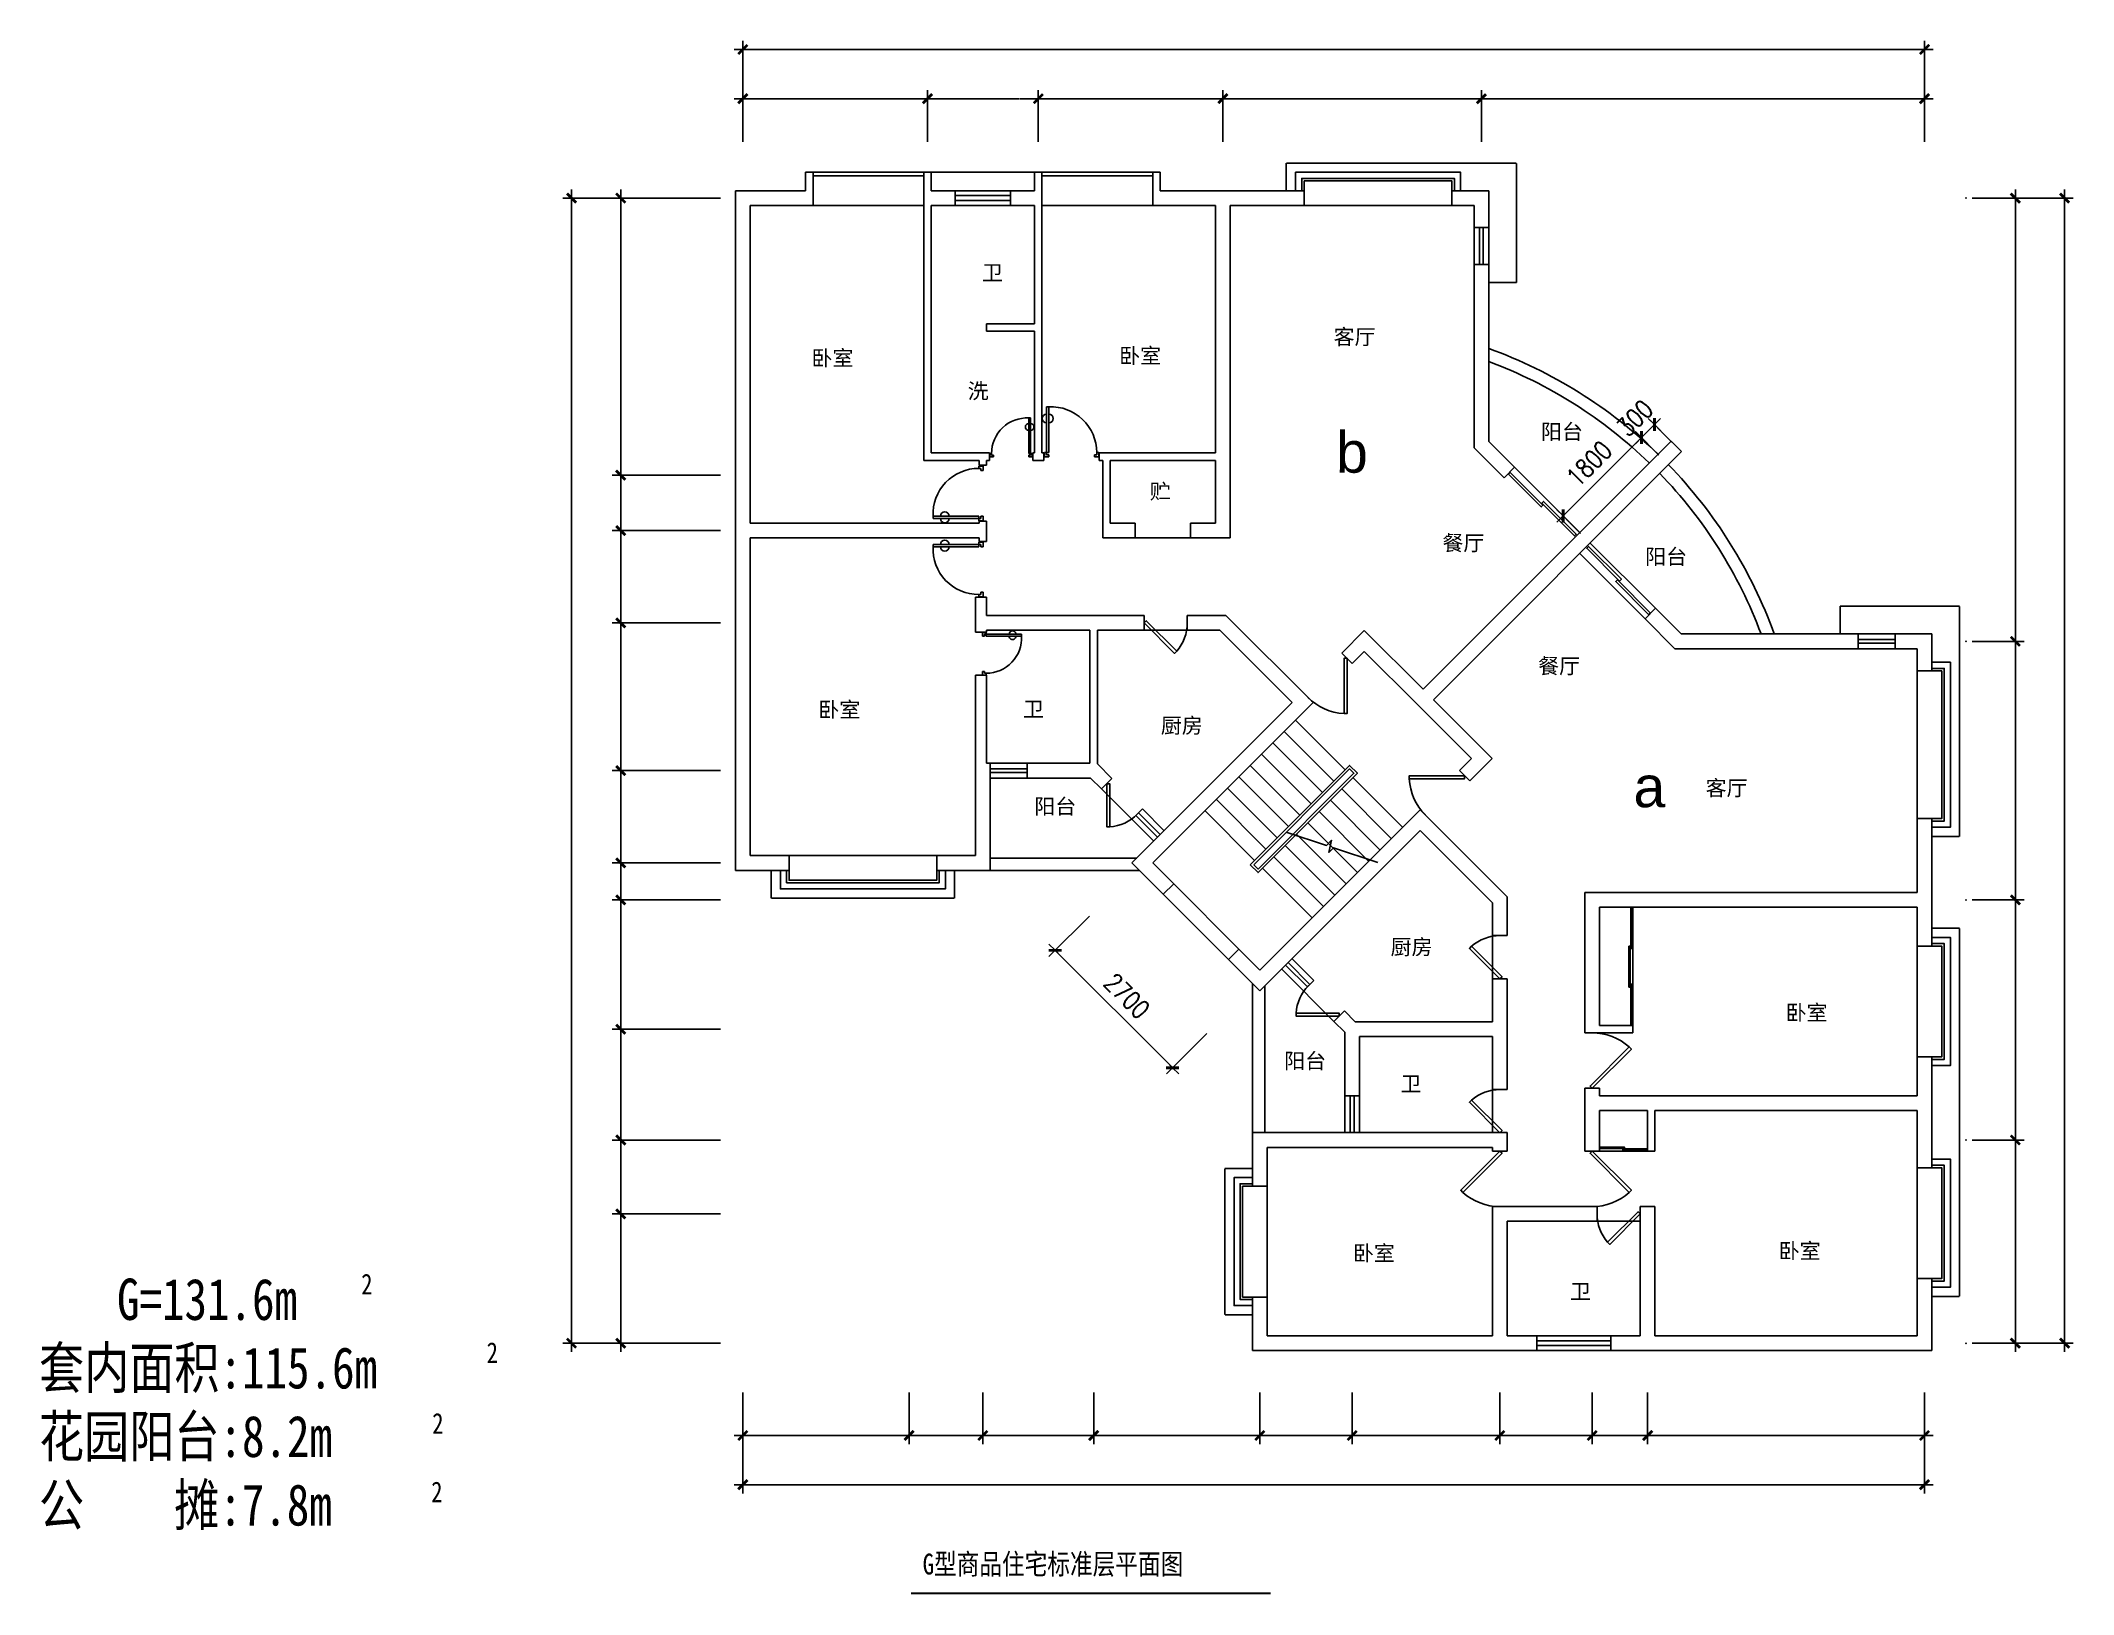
# Model space of a CAD drawing. Header units: millimetres. Extents: x 1034 to 34061, y 337 to 25574.
import ezdxf
from ezdxf.enums import TextEntityAlignment as Align

# ---------------------------------------------------------------- set-up
doc = ezdxf.new("R2010")
doc.units = ezdxf.units.MM
doc.linetypes.add('DASHED2', pattern=[0.375, 0.25, -0.125])
for name, color, linetype in [('PUB_TEXT', 7, 'Continuous'), ('R', 7, 'Continuous'), ('TITLE', 4, 'Continuous'), ('WALL', 255, 'Continuous'), ('WINDOW', 2, 'Continuous'), ('WINDOW_TEXT', 7, 'Continuous'), ('图框', 7, 'Continuous')]:
    doc.layers.add(name, color=color, linetype=linetype)
doc.styles.add('-宋体', font='SimSun.ttf', dxfattribs={"width": 0.8})
doc.styles.add('DIM_FONT', font='SIMPLEX.shx', dxfattribs={"width": 0.8})
doc.styles.add('SIMPLEX', font='SIMPLEX.SHX')
doc.styles.get("Standard").update_dxf_attribs({"font": 'arial.ttf'})
doc.styles.add('ZH', font='SimSun.ttf', dxfattribs={"width": 0.8})
doc.dimstyles.new('100', dxfattribs={"dimtxt": 300, "dimasz": 3, "dimexe": 100, "dimexo": 100, "dimgap": 150, "dimtad": 1, "dimdec": 0, "dimdsep": 46, "dimtxsty": 'DIM_FONT', "dimblk": '_DIMX', "dimblk1": 'DIMWZD', "dimblk2": 'DIMWZD', "dimsah": 1, "dimcen": 2.5, "dimse1": 1, "dimclrt": 7, "dimadec": 0, "dimazin": 0, "dimtfac": 1, "dimtdec": 0, "dimtix": 1, "dimtmove": 2, "dimatfit": 3, "dimldrblk": 'DIMWZD', "dimfxl": 1, "dimtolj": 1, "dimtzin": 0, "dimarcsym": 0})

# ---------------------------------------------------------------- blocks, each defined once
blk = doc.blocks.new('DIMWZD')
for q in [(-47, 0), (0, 47), (47, 0), (0, -47)]:
    blk.add_line((0, 0), q)
at = {"const_width": 15}
blk.add_lwpolyline([(-25, -25), (25, 25)], dxfattribs=at)
blk = doc.blocks.new('*D9')
at = {"layer": 'DEFPOINTS', "color": 0, "transparency": 16777216}
for p in [(27044, 19126), (27398, 18771), (26126, 17499)]:
    blk.add_point(p, dxfattribs=at)
at = {"layer": 'WINDOW', "color": 0, "lineweight": -2, "transparency": 16777216}
for p, q in [((27328, 18842), (26973, 19197)), ((25773, 17856), (27041, 19124)), ((26055, 17569), (25700, 17924))]:
    blk.add_line(p, q, dxfattribs=at)
at = {"layer": 'WINDOW', "color": 0, "lineweight": -2, "transparency": 16777216, "xscale": 3, "yscale": 3, "zscale": 3}
for p, rotation in [((27044, 19126), 44.99999999997903), ((25771, 17853), 224.999999999979)]:
    blk.add_blockref('DIMWZD', p, dxfattribs=dict(at, rotation=rotation))
at = {"layer": 'WINDOW', "transparency": 16777216, "insert": (26195, 18702), "char_height": 300, "attachment_point": 5, "rotation": 45, "style": 'DIM_FONT'}
blk.add_mtext('\\A1;1800', dxfattribs=at)
blk = doc.blocks.new('_DIMX')
blk.add_line((-150, 0), (150, 0))
at = {"const_width": 50}
blk.add_lwpolyline([(-70, -70), (70, 70)], dxfattribs=at)
blk = doc.blocks.new('*D10')
at = {"layer": 'DEFPOINTS', "color": 0, "transparency": 16777216}
for p in [(18143, 11426), (20053, 9516), (19426, 8890)]:
    blk.add_point(p, dxfattribs=at)
at = {"layer": 'WINDOW', "color": 0, "lineweight": -2, "transparency": 16777216}
for p, q in [((18073, 11355), (17447, 10729)), ((17519, 10797), (19424, 8892)), ((19982, 9446), (19356, 8820))]:
    blk.add_line(p, q, dxfattribs=at)
at = {"layer": 'WINDOW', "color": 0, "lineweight": -2, "transparency": 16777216, "xscale": 3, "yscale": 3, "zscale": 3}
for p, rotation in [((17517, 10799), 135), ((19426, 8890), 315)]:
    blk.add_blockref('DIMWZD', p, dxfattribs=dict(at, rotation=rotation))
at = {"layer": 'WINDOW', "transparency": 16777216, "insert": (18684, 10057), "char_height": 300, "attachment_point": 5, "rotation": 315, "style": 'DIM_FONT'}
blk.add_mtext('\\A1;2700', dxfattribs=at)
blk = doc.blocks.new('M_A22TIB')
for p, q in [((-0.449, 0.076), (-0.449, 0.898)), ((-0.449, 0.898), (-0.408, 0.898)), ((-0.408, 0.898), (-0.408, 0.076)), ((-0.49, 0.076), (-0.449, 0.076)), ((-0.49, -0.006), (-0.49, 0.076)), ((-0.449, 0.076), (-0.449, 0.035)), ((-0.408, 0.076), (-0.449, 0.076)), ((-0.449, 0.035), (-0.408, 0.035)), ((-0.408, 0.035), (-0.408, -0.006)), ((0.455, 0.035), (0.414, 0.035)), ((0.414, 0.035), (0.414, -0.006)), ((0.496, 0.076), (0.455, 0.076)), ((0.455, 0.076), (0.455, 0.035)), ((0.496, -0.006), (0.496, 0.076)), ((-0.408, -0.006), (-0.49, -0.006)), ((-0.49, -0.006), (-0.49, -0.006)), ((0.414, -0.006), (0.496, -0.006)), ((0.496, -0.006), (0.496, -0.006))]:
    blk.add_line(p, q)
for centre, radius, start, end in [((-0.449, 0.689), 0.0791, 90, 270), ((-0.367, 0.077), 0.822, 359.9283, 92.866), ((-0.408, 0.689), 0.0791, 270, 90)]:
    blk.add_arc(centre, radius, start, end)
blk = doc.blocks.new('_WBLK')
for p, q in [((-0.5, 0.5), (0.5, 0.5)), ((0.5, 0.167), (-0.5, 0.167)), ((0.5, -0.167), (-0.5, -0.167)), ((-0.5, -0.5), (0.5, -0.5))]:
    blk.add_line(p, q)
at = {"layer": 'WINDOW_TEXT', "style": 'SIMPLEX', "flags": 9}
blk.add_attdef('A', text='', height=1, dxfattribs=at).set_placement((0, 1.5), align=Align.MIDDLE)
blk = doc.blocks.new('*D11')
at = {"layer": 'DEFPOINTS', "color": 0, "transparency": 16777216}
for p in [(27255, 19338), (27610, 18983), (27398, 18771)]:
    blk.add_point(p, dxfattribs=at)
at = {"layer": 'WINDOW', "color": 0, "lineweight": -2, "transparency": 16777216}
for p, q in [((27327, 18841), (26972, 19196)), ((27043, 19126), (27255, 19338)), ((27539, 19054), (27184, 19408)), ((27257, 19340), (27259, 19342)), ((27041, 19123), (27039, 19121))]:
    blk.add_line(p, q, dxfattribs=at)
at = {"layer": 'WINDOW', "color": 0, "lineweight": -2, "transparency": 16777216, "xscale": 3, "yscale": 3, "zscale": 3}
for p, rotation in [((27255, 19338), 224.9999999999371), ((27043, 19126), 44.99999999993709)]:
    blk.add_blockref('DIMWZD', p, dxfattribs=dict(at, rotation=rotation))
at = {"layer": 'WINDOW', "transparency": 16777216, "insert": (26937, 19444), "char_height": 300, "attachment_point": 5, "rotation": 45, "style": 'DIM_FONT'}
blk.add_mtext('\\A1;300', dxfattribs=at)

msp = doc.modelspace()

# ---------------------------------------------------------------- linework, layer by layer
at = {"const_width": 30}
msp.add_lwpolyline([(15175.2, 352.1), (21019.4, 352.1)], dxfattribs=at)
at = {"layer": 'WALL'}
for p, q in [((12323.5, 12096.5), (12323.5, 23136.5)), ((12323.5, 23136.5), (13463.5, 23136.5)), ((13463.5, 23136.5), (13463.5, 23436.5)), ((13463.5, 23436.5), (13583.5, 23436.5)), ((13583.5, 22896.5), (13583.5, 23436.5)), ((15503.5, 23436.5), (15383.5, 23436.5)), ((15383.5, 18756.5), (15383.5, 23436.5)), ((15503.5, 23136.5), (15503.5, 23436.5)), ((15503.5, 23136.5), (15893.5, 23136.5)), ((15893.5, 22896.5), (15893.5, 23136.5)), ((16793.5, 23136.5), (17183.5, 23136.5)), ((16793.5, 22896.5), (16793.5, 23136.5)), ((17303.5, 23436.5), (17183.5, 23436.5)), ((17183.5, 23136.5), (17183.5, 23436.5)), ((17303.5, 18876.5), (17303.5, 23436.5)), ((19103.5, 22896.5), (19103.5, 23436.5)), ((19103.5, 23436.5), (19223.5, 23436.5)), ((19223.5, 23136.5), (19223.5, 23436.5)), ((19223.5, 23136.5), (21563.5, 23136.5)), ((21563.5, 23136.5), (21563.5, 22896.5)), ((23963.5, 23136.5), (24563.5, 23136.5)), ((23963.5, 23136.5), (23963.5, 22896.5)), ((24563.5, 23136.5), (24563.5, 22536.5)), ((12563.5, 22896.5), (13583.5, 22896.5)), ((12563.5, 17736.5), (12563.5, 22896.5)), ((15503.5, 22896.5), (15893.5, 22896.5)), ((15503.5, 18876.5), (15503.5, 22896.5)), ((16793.5, 22896.5), (17183.5, 22896.5)), ((17183.5, 20976.5), (17183.5, 22896.5)), ((19103.5, 22896.5), (20123.5, 22896.5)), ((20123.5, 22896.5), (20123.5, 18876.5)), ((20363.5, 22896.5), (20363.5, 17496.5)), ((20363.5, 22896.5), (21563.5, 22896.5)), ((23963.5, 22896.5), (24323.5, 22896.5)), ((24323.5, 22896.5), (24323.5, 22536.5)), ((24323.5, 22536.5), (24563.5, 22536.5)), ((24323.5, 21936.5), (24323.5, 18961.2)), ((24323.5, 21936.5), (24563.5, 21936.5)), ((24563.5, 21936.5), (24563.5, 19060.6)), ((16403.5, 20976.5), (17183.5, 20976.5)), ((16403.5, 20856.5), (16403.5, 20976.5)), ((16403.5, 20856.5), (17183.5, 20856.5)), ((17183.5, 18876.5), (17183.5, 20856.5)), ((15503.5, 18876.5), (16453.5, 18876.5)), ((16453.5, 18876.5), (16453.5, 18756.5)), ((17153.5, 18876.5), (17153.5, 18756.5)), ((17153.5, 18876.5), (17183.5, 18876.5)), ((17303.5, 18876.5), (17333.5, 18876.5)), ((17333.5, 18876.5), (17333.5, 18756.5)), ((18233.5, 18876.5), (20123.5, 18876.5)), ((18233.5, 18876.5), (18233.5, 18756.5)), ((23495.1, 15037.8), (27525, 19067.7)), ((23664.9, 14868.1), (27694.7, 18898)), ((24323.5, 18961.2), (24810.4, 18474.4)), ((24563.5, 19060.6), (24980.1, 18644.1)), ((27694.7, 18898), (27525, 19067.7)), ((15383.5, 18756.5), (16283.5, 18756.5)), ((16283.5, 18756.5), (16283.5, 18677)), ((16283.5, 18677), (16403.5, 18677)), ((16403.5, 18756.5), (16403.5, 18677)), ((16403.5, 18756.5), (16453.5, 18756.5)), ((17153.5, 18756.5), (17333.5, 18756.5)), ((18233.5, 18756.5), (18290.6, 18756.5)), ((18290.6, 18756.5), (18290.6, 17496.5)), ((18410.6, 18756.5), (18410.6, 17736.5)), ((18410.6, 18756.5), (20123.5, 18756.5)), ((20123.5, 18756.5), (20123.5, 17736.5)), ((24810.4, 18474.4), (24980.1, 18644.1)), ((12563.5, 17736.5), (16283.5, 17736.5)), ((16283.5, 17736.5), (16283.5, 17766.5)), ((16283.5, 17766.5), (16403.5, 17766.5)), ((16403.5, 17436.5), (16403.5, 17766.5)), ((18410.6, 17736.5), (18817, 17736.5)), ((18817, 17736.5), (18817, 17496.5)), ((19717, 17736.5), (19717, 17496.5)), ((19717, 17736.5), (20123.5, 17736.5)), ((12563.5, 17496.5), (12563.5, 12336.5)), ((12563.5, 17496.5), (16283.5, 17496.5)), ((16283.5, 17436.5), (16283.5, 17496.5)), ((16283.5, 17436.5), (16403.5, 17436.5)), ((18290.6, 17496.5), (18817, 17496.5)), ((19717, 17496.5), (20363.5, 17496.5)), ((16223.5, 16536.5), (16223.5, 15966.5)), ((16223.5, 16536.5), (16403.5, 16536.5)), ((16403.5, 16236.5), (16403.5, 16536.5)), ((16403.5, 16236.5), (18963.5, 16236.5)), ((18963.5, 16236.5), (18963.5, 15996.5)), ((19663.5, 16236.5), (19663.5, 15996.5)), ((19663.5, 16236.5), (20293.2, 16236.5)), ((20293.2, 16236.5), (21708.6, 14821.1)), ((27101.4, 16183.3), (27271.1, 16353)), ((27588.3, 15696.5), (27101.4, 16183.3)), ((27687.7, 15936.5), (27271.1, 16353)), ((16223.5, 15966.5), (16403.5, 15966.5)), ((16403.5, 15996.5), (18083.5, 15996.5)), ((16403.5, 15966.5), (16403.5, 15996.5)), ((16463.5, 15996.5), (16707.4, 15996.5)), ((18083.5, 15996.5), (18083.5, 13836.5)), ((18203.5, 15996.5), (18963.5, 15996.5)), ((18203.5, 15996.5), (18203.5, 13826.2)), ((19663.5, 15996.5), (20193.8, 15996.5)), ((20193.8, 15996.5), (21369.2, 14821.1)), ((22175.3, 15627.2), (22540.6, 15992.4)), ((22540.6, 15992.4), (23495.1, 15037.8)), ((30563.5, 15936.5), (27687.7, 15936.5)), ((30563.5, 15696.5), (30563.5, 15936.5)), ((31763.5, 15936.5), (31163.5, 15936.5)), ((31163.5, 15696.5), (31163.5, 15936.5)), ((31763.5, 15336.5), (31763.5, 15936.5)), ((22175.3, 15627.2), (22345, 15457.5)), ((22345, 15457.5), (22540.6, 15653)), ((22540.6, 15653), (23410.3, 14783.3)), ((30563.5, 15696.5), (27588.3, 15696.5)), ((31523.5, 15696.5), (31163.5, 15696.5)), ((31523.5, 15336.5), (31523.5, 15696.5)), ((16223.5, 15266.5), (16223.5, 12336.5)), ((16223.5, 15266.5), (16403.5, 15266.5)), ((16403.5, 15266.5), (16403.5, 13836.5)), ((31763.5, 15336.5), (31523.5, 15336.5)), ((24619.4, 13913.5), (23664.9, 14868.1)), ((18764.6, 12216.5), (21369.2, 14821.1)), ((19104, 12216.5), (21708.6, 14821.1)), ((24280, 13913.5), (23410.3, 14783.3)), ((24084.5, 13718), (24280, 13913.5)), ((24254.2, 13548.3), (24619.4, 13913.5)), ((16463.5, 13836.5), (16403.5, 13836.5)), ((16463.5, 13836.5), (16463.5, 12096.5)), ((17063.5, 13836.5), (17063.5, 13596.5)), ((17063.5, 13836.5), (18083.5, 13836.5)), ((17063.5, 13596.5), (18093.8, 13596.5)), ((18093.8, 13596.5), (18270.7, 13419.6)), ((18203.5, 13826.2), (18440.4, 13589.3)), ((18270.7, 13419.6), (18440.4, 13589.3)), ((24254.2, 13548.3), (24084.5, 13718)), ((18765.6, 12924.6), (18935.3, 13094.3)), ((20843.5, 10477), (23448.1, 13081.6)), ((24863.5, 11666.2), (23448.1, 13081.6)), ((31523.5, 11736.5), (31523.5, 12936.5)), ((31763.5, 12936.5), (31523.5, 12936.5)), ((31763.5, 10866.5), (31763.5, 12936.5)), ((20843.5, 10137.6), (23448.1, 12742.2)), ((24623.5, 11566.8), (23448.1, 12742.2)), ((12563.5, 12336.5), (13193.5, 12336.5)), ((13193.5, 12336.5), (13193.5, 12096.5)), ((15593.5, 12336.5), (15593.5, 12096.5)), ((15593.5, 12336.5), (16223.5, 12336.5)), ((12323.5, 12096.5), (13193.5, 12096.5)), ((15593.5, 12096.5), (16463.5, 12096.5)), ((18764.6, 12216.5), (19273.7, 11707.4)), ((19104, 12216.5), (19443.4, 11877.1)), ((19273.7, 11707.4), (19443.4, 11877.1)), ((24623.5, 11036.5), (24623.5, 11566.8)), ((24863.5, 11036.5), (24863.5, 11666.2)), ((31523.5, 11736.5), (26123.5, 11736.5)), ((26123.5, 9456.5), (26123.5, 11736.5)), ((31523.5, 11496.5), (26363.5, 11496.5)), ((26363.5, 9576.5), (26363.5, 11496.5)), ((31523.5, 10866.5), (31523.5, 11496.5)), ((24863.5, 11036.5), (24623.5, 11036.5)), ((20334.4, 10646.7), (20504.1, 10816.4)), ((20843.5, 10137.6), (20334.4, 10646.7)), ((20843.5, 10477), (20504.1, 10816.4)), ((31523.5, 10866.5), (31763.5, 10866.5)), ((21551.6, 10138.6), (21721.3, 10308.3)), ((24623.5, 9636.5), (24623.5, 10336.5)), ((24863.5, 10336.5), (24623.5, 10336.5)), ((24863.5, 8536.5), (24863.5, 10336.5)), ((22046.6, 9643.6), (22216.3, 9813.3)), ((22223.5, 9466.8), (22046.6, 9643.6)), ((22393.2, 9636.5), (22216.3, 9813.3)), ((24623.5, 9636.5), (22393.2, 9636.5)), ((22223.5, 8436.5), (22223.5, 9466.8)), ((22463.5, 8436.5), (22463.5, 9396.5)), ((24623.5, 9396.5), (22463.5, 9396.5)), ((24623.5, 8536.5), (24623.5, 9396.5)), ((26903.5, 9456.5), (26123.5, 9456.5)), ((26903.5, 9576.5), (26363.5, 9576.5)), ((26903.5, 9456.5), (26903.5, 9576.5)), ((31523.5, 8436.5), (31523.5, 9066.5)), ((31523.5, 9066.5), (31763.5, 9066.5)), ((31763.5, 7266.5), (31763.5, 9066.5)), ((22463.5, 8436.5), (22223.5, 8436.5)), ((24863.5, 8536.5), (24623.5, 8536.5)), ((26363.5, 8556.5), (26123.5, 8556.5)), ((26123.5, 8556.5), (26123.5, 7536.5)), ((26363.5, 8436.5), (26363.5, 8556.5)), ((26363.5, 8436.5), (31523.5, 8436.5)), ((26363.5, 8196.5), (27143.5, 8196.5)), ((26363.5, 7536.5), (26363.5, 8196.5)), ((27143.5, 7536.5), (27143.5, 8196.5)), ((27263.5, 8196.5), (31523.5, 8196.5)), ((27263.5, 7536.5), (27263.5, 8196.5)), ((31523.5, 7266.5), (31523.5, 8196.5)), ((24863.5, 7836.5), (20723.5, 7836.5)), ((20723.5, 6966.5), (20723.5, 7836.5)), ((24623.5, 7596.5), (20963.5, 7596.5)), ((20963.5, 6966.5), (20963.5, 7596.5)), ((24623.5, 7536.5), (24623.5, 7596.5)), ((24863.5, 7536.5), (24863.5, 7836.5)), ((24863.5, 7536.5), (24623.5, 7536.5)), ((26363.5, 7536.5), (26123.5, 7536.5)), ((27143.5, 7536.5), (27263.5, 7536.5)), ((31523.5, 7266.5), (31763.5, 7266.5)), ((20963.5, 6966.5), (20723.5, 6966.5)), ((24623.5, 4536.5), (24623.5, 6636.5)), ((26323.5, 6636.5), (24623.5, 6636.5)), ((26323.5, 6636.5), (26323.5, 6396.5)), ((27023.5, 4536.5), (27023.5, 6636.5)), ((27263.5, 6636.5), (27023.5, 6636.5)), ((27263.5, 4536.5), (27263.5, 6636.5)), ((24863.5, 4536.5), (24863.5, 6396.5)), ((26323.5, 6396.5), (24863.5, 6396.5)), ((31523.5, 4536.5), (31523.5, 5466.5)), ((31523.5, 5466.5), (31763.5, 5466.5)), ((31763.5, 4296.5), (31763.5, 5466.5)), ((20723.5, 4296.5), (20723.5, 5166.5)), ((20963.5, 5166.5), (20723.5, 5166.5)), ((20963.5, 4536.5), (20963.5, 5166.5)), ((25343.5, 4296.5), (20723.5, 4296.5)), ((24623.5, 4536.5), (20963.5, 4536.5)), ((25343.5, 4536.5), (24863.5, 4536.5)), ((25343.5, 4536.5), (25343.5, 4296.5)), ((27023.5, 4536.5), (26543.5, 4536.5)), ((26543.5, 4536.5), (26543.5, 4296.5)), ((31763.5, 4296.5), (26543.5, 4296.5)), ((31523.5, 4536.5), (27263.5, 4536.5))]:
    msp.add_line(p, q, dxfattribs=at)
at = {"layer": 'WINDOW'}
for p, q in [((13583.5, 23436.5), (15383.5, 23436.5)), ((13583.5, 23376.5), (15383.5, 23376.5)), ((15503.5, 23436.5), (17183.5, 23436.5)), ((19103.5, 23436.5), (17303.5, 23436.5)), ((19103.5, 23376.5), (17303.5, 23376.5)), ((13583.5, 22896.5), (15383.5, 22896.5)), ((19103.5, 22896.5), (17303.5, 22896.5)), ((21563.5, 22896.5), (23963.5, 22896.5)), ((24323.5, 22536.5), (24323.5, 21936.5)), ((24413.5, 22536.5), (24413.5, 21936.5)), ((24473.5, 21936.5), (24473.5, 22536.5)), ((24563.5, 21936.5), (24563.5, 22536.5)), ((24980.1, 18644.1), (26040.7, 17583.4)), ((18817, 17496.5), (19717, 17496.5)), ((27101.4, 16183.3), (26040.7, 17244)), ((27271.1, 16353), (26210.4, 17413.7)), ((18963.5, 15996.5), (19663.5, 15996.5)), ((30563.5, 15936.5), (31163.5, 15936.5)), ((30563.5, 15846.5), (31163.5, 15846.5)), ((31163.5, 15786.5), (30563.5, 15786.5)), ((31163.5, 15696.5), (30563.5, 15696.5)), ((31523.5, 12936.5), (31523.5, 15336.5)), ((22229.4, 13729.7), (21423.3, 14535.8)), ((22045.6, 13545.8), (21239.5, 14351.9)), ((21677.9, 13178.1), (20871.8, 13984.2)), ((21861.7, 13362), (21055.6, 14168.1)), ((17063.5, 13836.5), (16463.5, 13836.5)), ((17063.5, 13746.5), (16463.5, 13746.5)), ((17063.5, 13686.5), (16463.5, 13686.5)), ((17063.5, 13596.5), (16463.5, 13596.5)), ((21310.2, 12810.4), (20504.1, 13616.5)), ((21494, 12994.3), (20687.9, 13800.4)), ((23162.8, 12796.3), (22356.7, 13602.4)), ((18270.7, 13419.6), (19119.2, 12571.1)), ((20942.5, 12442.7), (20136.4, 13248.8)), ((21126.3, 12626.6), (20320.2, 13432.7)), ((22795.1, 12428.6), (21989, 13234.7)), ((22979, 12612.5), (22172.9, 13418.6)), ((18829.3, 12988.3), (19182.8, 12634.7)), ((18871.7, 13030.7), (19225.3, 12677.1)), ((18935.3, 13094.3), (19288.9, 12740.8)), ((20758.6, 12258.9), (19952.5, 13065)), ((22611.3, 12244.8), (21805.2, 13050.9)), ((22243.6, 11877.1), (21437.5, 12683.2)), ((22427.4, 12060.9), (21621.3, 12867)), ((13193.5, 12336.5), (15593.5, 12336.5)), ((16463.5, 12296.5), (18844.6, 12296.5)), ((21875.9, 11509.4), (21069.8, 12315.5)), ((22059.7, 11693.2), (21253.6, 12499.3)), ((16463.5, 12096.5), (18884.6, 12096.5)), ((21692, 11325.5), (20885.9, 12131.6)), ((20334.4, 10646.7), (19273.7, 11707.4)), ((19443.4, 11877.1), (20504.1, 10816.4)), ((26903.5, 9576.5), (26903.5, 11496.5)), ((24623.5, 11036.5), (24623.5, 10336.5)), ((21657.7, 10244.7), (21304.2, 10598.2)), ((21721.3, 10308.3), (21367.8, 10661.9)), ((31523.5, 9066.5), (31523.5, 10866.5)), ((20723.5, 7836.5), (20723.5, 10257.6)), ((22046.6, 9643.6), (21198.1, 10492.2)), ((21615.3, 10202.3), (21261.7, 10555.8)), ((20923.5, 7836.5), (20923.5, 10217.6)), ((22223.5, 8436.5), (22223.5, 7836.5)), ((22313.5, 8436.5), (22313.5, 7836.5)), ((22373.5, 8436.5), (22373.5, 7836.5)), ((22463.5, 8436.5), (22463.5, 7836.5)), ((24623.5, 8536.5), (24623.5, 7836.5)), ((26363.5, 7536.5), (27143.5, 7536.5)), ((31523.5, 5466.5), (31523.5, 7266.5)), ((20963.5, 5166.5), (20963.5, 6966.5)), ((26323.5, 6396.5), (27023.5, 6396.5))]:
    msp.add_line(p, q, dxfattribs=at)
at = {"layer": 'WINDOW', "linetype": 'DASHED2'}
for p, q in [((24563.5, 21646.5), (25013.5, 21646.5)), ((30273.5, 15936.5), (30273.5, 16386.5))]:
    msp.add_line(p, q, dxfattribs=at)
for points in [[(25013.5, 21646.5), (25013.5, 23586.5), (21273.5, 23586.5), (21273.5, 23136.5)], [(30273.5, 16386.5), (32213.5, 16386.5), (32213.5, 12646.5), (31763.5, 12646.5)], [(15883.5, 12096.5), (15883.5, 11646.5), (12903.5, 11646.5), (12903.5, 12096.5)], [(32213.5, 11156.5), (32213.5, 5176.5), (31763.5, 5176.5)], [(31763.5, 11156.5), (32213.5, 11156.5)], [(20723.5, 7256.5), (20273.5, 7256.5), (20273.5, 4876.5), (20723.5, 4876.5)]]:
    msp.add_lwpolyline(points, dxfattribs=at)
at = {"layer": 'WINDOW'}
for points in [[(24103.5, 23136.5), (24103.5, 23436.5), (21423.5, 23436.5), (21423.5, 23136.5)], [(24003.5, 23136.5), (24003.5, 23336.5), (21523.5, 23336.5), (21523.5, 23136.5)], [(23963.5, 23136.5), (23963.5, 23296.5), (21563.5, 23296.5), (21563.5, 23136.5)], [(31763.5, 15476.5), (32063.5, 15476.5), (32063.5, 12796.5), (31763.5, 12796.5)], [(31763.5, 15376.5), (31963.5, 15376.5), (31963.5, 12896.5), (31763.5, 12896.5)], [(31763.5, 15336.5), (31923.5, 15336.5), (31923.5, 12936.5), (31763.5, 12936.5)], [(21273.6, 12717.3), (21924.3, 12502.6), (22007, 12585.4), (21964.6, 12387.4), (22041.3, 12464.1), (22762.4, 12226.2)], [(15733.5, 12096.5), (15733.5, 11796.5), (13053.5, 11796.5), (13053.5, 12096.5)], [(15633.5, 12096.5), (15633.5, 11896.5), (13153.5, 11896.5), (13153.5, 12096.5)], [(15593.5, 12096.5), (15593.5, 11936.5), (13193.5, 11936.5), (13193.5, 12096.5)], [(31763.5, 11006.5), (32063.5, 11006.5), (32063.5, 8926.5), (31763.5, 8926.5)], [(31763.5, 10906.5), (31963.5, 10906.5), (31963.5, 9026.5), (31763.5, 9026.5)], [(31763.5, 10866.5), (31923.5, 10866.5), (31923.5, 9066.5), (31763.5, 9066.5)], [(31763.5, 7406.5), (32063.5, 7406.5), (32063.5, 5326.5), (31763.5, 5326.5)], [(31763.5, 7306.5), (31963.5, 7306.5), (31963.5, 5426.5), (31763.5, 5426.5)], [(31763.5, 7266.5), (31923.5, 7266.5), (31923.5, 5466.5), (31763.5, 5466.5)], [(20723.5, 7106.5), (20423.5, 7106.5), (20423.5, 5026.5), (20723.5, 5026.5)], [(20723.5, 7006.5), (20523.5, 7006.5), (20523.5, 5126.5), (20723.5, 5126.5)], [(20723.5, 6966.5), (20563.5, 6966.5), (20563.5, 5166.5), (20723.5, 5166.5)]]:
    msp.add_lwpolyline(points, dxfattribs=at)
for points in [[(24881, 18533), (24908.5, 18560.6), (25441.9, 18027.3), (25414.3, 17999.7)], [(25423.7, 18062.3), (25451.3, 18089.9), (25984.6, 17556.6), (25957, 17529)], [(26689.4, 16796.7), (26716.9, 16824.2), (26183.6, 17357.6), (26156, 17330)], [(27160, 16253.9), (27187.6, 16281.5), (26654.3, 16814.8), (26626.7, 16787.3)], [(19492, 15656.9), (19456.7, 15621.5), (18961.7, 16116.5), (18997.1, 16151.8)], [(22211.1, 14643.3), (22261.1, 14643.3), (22261.1, 15543.3), (22211.1, 15543.3)], [(20687.9, 12188.2), (22300.1, 13800.4), (22427.4, 13673.1), (20815.2, 12060.9)], [(20744.5, 12188.2), (22300.1, 13743.8), (22370.8, 13673.1), (20815.2, 12117.5)], [(23270.3, 13584.1), (23270.3, 13634.1), (24170.3, 13634.1), (24170.3, 13584.1)], [(18405.5, 12804.4), (18355.5, 12804.4), (18355.5, 13504.4), (18405.5, 13504.4)], [(26893.2, 11491.8), (26872.4, 11491.8), (26872.4, 10827.6), (26893.2, 10827.6)], [(24283.9, 10865), (24248.5, 10829.7), (24743.5, 10334.7), (24778.9, 10370)], [(26860.2, 10864.5), (26839.4, 10864.5), (26839.4, 10200.3), (26860.2, 10200.3)], [(26893.2, 10247.2), (26872.4, 10247.2), (26872.4, 9583), (26893.2, 9583)], [(21431.5, 9778.5), (21431.5, 9728.5), (22131.5, 9728.5), (22131.5, 9778.5)], [(26844.5, 9228.2), (26879.9, 9192.9), (26243.5, 8556.5), (26208.1, 8591.8)], [(24283.9, 8365), (24248.5, 8329.7), (24743.5, 7834.7), (24778.9, 7870)], [(26766.4, 7581), (26766.4, 7601.8), (26376.9, 7601.8), (26376.9, 7581)], [(24142.5, 6864.7), (24107.1, 6900.1), (24743.5, 7536.5), (24778.9, 7501.1)], [(26844.5, 6864.7), (26879.9, 6900.1), (26243.5, 7536.5), (26208.1, 7501.1)], [(27128.1, 7554.3), (27128.1, 7575.1), (26743, 7575.1), (26743, 7554.3)], [(26493.2, 6056.9), (26528.5, 6021.5), (27023.5, 6516.5), (26988.1, 6551.8)]]:
    msp.add_lwpolyline(points, close=True, dxfattribs=at)
for points in [[(22032.4, 14327.5, 0, 0, 0), (20017.7, 12286.2, 0, 0, 0), (20889, 11415.4, 0, 0, 0), (21655.3, 12182.2, 100, 0, 0), (21832.1, 12359, 0, 0, 0)], [(22916.8, 13443.2, 0, 0, 0), (22306.2, 12833, 100, 0, 0), (22129.3, 12656.3, 0, 0, 0)]]:
    msp.add_lwpolyline(points, format="xyseb", dxfattribs=at)
for centre, radius, start, end in [((21936.3, 13309.3), 7724.5, 45.89013, 70.11653), ((21936.3, 13309.3), 7524.5, 45.91379, 69.56477), ((21936.3, 13309.3), 7524.5, 20.43523, 44.08621), ((21936.3, 13309.3), 7724.5, 19.88347, 44.10987), ((18961.7, 16116.5), 701.8, 319.08562, 0), ((22261.1, 15543.3), 901.4, 225, 266.82017), ((24170.3, 13634.1), 901.4, 183.17983, 225), ((18355.5, 13504.4), 701.8, 274.08562, 315), ((24743.5, 10334.7), 701.8, 90, 130.91438), ((22131.5, 9728.5), 701.8, 135, 175.91438), ((26243.5, 8556.5), 901.4, 48.17983, 90), ((24743.5, 7834.7), 701.8, 90, 130.91438), ((24743.5, 7536.5), 901.4, 228.17983, 270), ((26243.5, 7536.5), 901.4, 270, 311.82017), ((27023.5, 6516.5), 701.8, 180, 220.91438)]:
    msp.add_arc(centre, radius, start, end, dxfattribs=at)
at = {"layer": 'WINDOW_TEXT'}
for p, q in [((12443.5, 23931.2), (12443.5, 25531.2)), ((12446.5, 25431.2), (31640.5, 25431.2)), ((31643.5, 23931.2), (31643.5, 25531.2)), ((12443.5, 23931.2), (12443.5, 24731.2)), ((12446.5, 24631.2), (15440.5, 24631.2)), ((15443.5, 23931.2), (15443.5, 24731.2)), ((15443.5, 23931.2), (15443.5, 24731.2)), ((15446.5, 24631.2), (16940.5, 24631.2)), ((16946.5, 24631.2), (20240.5, 24631.2)), ((17243.5, 23931.2), (17243.5, 24731.2)), ((17243.5, 23931.2), (17243.5, 24731.2)), ((20243.5, 23931.2), (20243.5, 24731.2)), ((20243.5, 23931.2), (20243.5, 24731.2)), ((20246.5, 24631.2), (24440.5, 24631.2)), ((24443.5, 23931.2), (24443.5, 24731.2)), ((24443.5, 23931.2), (24443.5, 24731.2)), ((24446.5, 24631.2), (31640.5, 24631.2)), ((31643.5, 23931.2), (31643.5, 24731.2)), ((12078.9, 23016.5), (9559.3, 23016.5)), ((9659.3, 4419.5), (9659.3, 23013.5)), ((12078.9, 23016.5), (10359.3, 23016.5)), ((10459.3, 18519.5), (10459.3, 23013.5)), ((32418.4, 23016.5), (34018.4, 23016.5)), ((32418.4, 23016.5), (33218.4, 23016.5)), ((33118.4, 16119.5), (33118.4, 23013.5)), ((33918.4, 4419.5), (33918.4, 23013.5)), ((12078.9, 18516.5), (10359.3, 18516.5)), ((12078.9, 18516.5), (10359.3, 18516.5)), ((10459.3, 17619.5), (10459.3, 18513.5)), ((12078.9, 17616.5), (10359.3, 17616.5)), ((12078.9, 17616.5), (10359.3, 17616.5)), ((10459.3, 16119.5), (10459.3, 17613.5)), ((12078.9, 16116.5), (10359.3, 16116.5)), ((12078.9, 16116.5), (10359.3, 16116.5)), ((10459.3, 13719.5), (10459.3, 16113.5)), ((33118.4, 11619.5), (33118.4, 16113.5)), ((32418.4, 15816.5), (33218.4, 15816.5)), ((32418.4, 15816.5), (33218.4, 15816.5)), ((12078.9, 13716.5), (10359.3, 13716.5)), ((12078.9, 13716.5), (10359.3, 13716.5)), ((10459.3, 12219.5), (10459.3, 13713.5)), ((10459.3, 12219.5), (10459.3, 12222.5)), ((12078.9, 12216.5), (10359.3, 12216.5)), ((12078.9, 12216.5), (10359.3, 12216.5)), ((10459.3, 11616.5), (10459.3, 12216.5)), ((12078.9, 11616.5), (10359.3, 11616.5)), ((12078.9, 11616.5), (10359.3, 11616.5)), ((10459.3, 9519.5), (10459.3, 11613.5)), ((10459.3, 11613.5), (10459.3, 11610.5)), ((32418.4, 11616.5), (33218.4, 11616.5)), ((32418.4, 11616.5), (33218.4, 11616.5)), ((33118.4, 7719.5), (33118.4, 11613.5)), ((12078.9, 9516.5), (10359.3, 9516.5)), ((12078.9, 9516.5), (10359.3, 9516.5)), ((10459.3, 7719.5), (10459.3, 9513.5)), ((12078.9, 7716.5), (10359.3, 7716.5)), ((12078.9, 7716.5), (10359.3, 7716.5)), ((10459.3, 6519.5), (10459.3, 7713.5)), ((32418.4, 7716.5), (33218.4, 7716.5)), ((32418.4, 7716.5), (33218.4, 7716.5)), ((33118.4, 4419.5), (33118.4, 7713.5)), ((12078.9, 6516.5), (10359.3, 6516.5)), ((12078.9, 6516.5), (10359.3, 6516.5)), ((10459.3, 4419.5), (10459.3, 6513.5)), ((12078.9, 4416.5), (9559.3, 4416.5)), ((12078.9, 4416.5), (10359.3, 4416.5)), ((32418.4, 4416.5), (34018.4, 4416.5)), ((32418.4, 4416.5), (33218.4, 4416.5)), ((12443.5, 3617.6), (12443.5, 2017.6)), ((12443.5, 3617.6), (12443.5, 2817.6)), ((15143.5, 3617.6), (15143.5, 2817.6)), ((15143.5, 3617.6), (15143.5, 2817.6)), ((16343.5, 3617.6), (16343.5, 2817.6)), ((16343.5, 3617.6), (16343.5, 2817.6)), ((18143.5, 3617.6), (18143.5, 2817.6)), ((18143.5, 3617.6), (18143.5, 2817.6)), ((20843.5, 3617.6), (20843.5, 2817.6)), ((20843.5, 3617.6), (20843.5, 2817.6)), ((22343.5, 3617.6), (22343.5, 2817.6)), ((22343.5, 3617.6), (22343.5, 2817.6)), ((24743.5, 3617.6), (24743.5, 2817.6)), ((24743.5, 3617.6), (24743.5, 2817.6)), ((26243.5, 3617.6), (26243.5, 2817.6)), ((26243.5, 3617.6), (26243.5, 2817.6)), ((27143.5, 3617.6), (27143.5, 2817.6)), ((27143.5, 3617.6), (27143.5, 2817.6)), ((31643.5, 3617.6), (31643.5, 2017.6)), ((31643.5, 3617.6), (31643.5, 2817.6)), ((12446.5, 2917.6), (15140.5, 2917.6)), ((15146.5, 2917.6), (16340.5, 2917.6)), ((16346.5, 2917.6), (18140.5, 2917.6)), ((18146.5, 2917.6), (20840.5, 2917.6)), ((20846.5, 2917.6), (22340.5, 2917.6)), ((22346.5, 2917.6), (24740.5, 2917.6)), ((24746.5, 2917.6), (26240.5, 2917.6)), ((26246.5, 2917.6), (27140.5, 2917.6)), ((27146.5, 2917.6), (31640.5, 2917.6)), ((12446.5, 2117.6), (31640.5, 2117.6))]:
    msp.add_line(p, q, dxfattribs=at)
for p in [(31643.5, 25431.2), (15443.5, 24631.2), (17243.5, 24631.2), (20243.5, 24631.2), (24443.5, 24631.2), (31643.5, 24631.2), (9659.3, 23016.5), (10459.3, 23016.5), (32318.4, 23016.5), (32318.4, 23016.5), (33118.4, 23016.5), (33918.4, 23016.5), (10459.3, 18516.5), (10459.3, 17616.5), (10459.3, 16116.5), (32318.4, 15816.5), (32318.4, 15816.5), (33118.4, 15816.5), (10459.3, 13716.5), (10459.3, 12216.5), (10459.3, 11616.5), (32318.4, 11616.5), (32318.4, 11616.5), (33118.4, 11616.5), (10459.3, 9516.5), (10459.3, 7716.5), (32318.4, 7716.5), (32318.4, 7716.5), (33118.4, 7716.5), (10459.3, 6516.5), (32318.4, 4416.5), (32318.4, 4416.5), (15143.5, 2917.6), (16343.5, 2917.6), (18143.5, 2917.6), (20843.5, 2917.6), (22343.5, 2917.6), (24743.5, 2917.6), (26243.5, 2917.6), (27143.5, 2917.6), (31643.5, 2917.6), (31643.5, 2117.6)]:
    msp.add_point(p, dxfattribs=at)

# ---------------------------------------------------------------- block references
at = {"layer": 'WINDOW', "xscale": 900, "zscale": 900}
for name, p, yscale in [('_WBLK', (16343.5, 23016.5), 239.9999999999709), ('M_A22TIB', (17783.5, 18816.5), 900)]:
    msp.add_blockref(name, p, dxfattribs=dict(at, yscale=yscale))
at = {"layer": 'WINDOW'}
for name, p, xscale, yscale, zscale, rotation in [('M_A22TIB', (16803.5, 18816.5), 700, -700, 700, 180), ('M_A22TIB', (16343.5, 18216.5), 900, 900, 900, 90), ('M_A22TIB', (16343.5, 16986.5), 900, -900, 900, 270), ('M_A22TIB', (16343.5, 15616.5), 700, 700, 700, 270), ('_WBLK', (25943.5, 4416.5), 1200, 240, 1200, 180)]:
    msp.add_blockref(name, p, dxfattribs=dict(at, xscale=xscale, yscale=yscale, zscale=zscale, rotation=rotation))
at = {"layer": 'WINDOW_TEXT', "xscale": 3, "yscale": 3, "zscale": 3}
for p, rotation in [((12443.5, 25431.2), 180), ((12443.5, 24631.2), 180), ((15443.5, 24631.2), 180), ((17243.5, 24631.2), 180), ((20243.5, 24631.2), 180), ((24443.5, 24631.2), 180), ((9659.3, 23016.5), 90), ((10459.3, 23016.5), 90), ((33118.4, 23016.5), 90), ((33918.4, 23016.5), 90), ((10459.3, 18516.5), 270), ((10459.3, 18516.5), 90), ((10459.3, 17616.5), 90), ((10459.3, 17616.5), 270), ((10459.3, 16116.5), 270), ((10459.3, 16116.5), 90), ((33118.4, 15816.5), 270), ((33118.4, 15816.5), 90), ((10459.3, 13716.5), 90), ((10459.3, 13716.5), 270), ((10459.3, 12216.5), 270), ((10459.3, 12216.5), 270), ((10459.3, 11616.5), 90), ((10459.3, 11616.5), 90), ((33118.4, 11616.5), 90), ((33118.4, 11616.5), 270), ((10459.3, 9516.5), 90), ((10459.3, 9516.5), 270), ((10459.3, 7716.5), 270), ((10459.3, 7716.5), 90), ((33118.4, 7716.5), 270), ((33118.4, 7716.5), 90), ((10459.3, 6516.5), 90), ((10459.3, 6516.5), 270), ((9659.3, 4416.5), 270), ((10459.3, 4416.5), 270), ((33118.4, 4416.5), 270), ((33918.4, 4416.5), 270), ((12443.5, 2917.6), 180), ((15143.5, 2917.6), 180), ((16343.5, 2917.6), 180), ((18143.5, 2917.6), 180), ((20843.5, 2917.6), 180), ((22343.5, 2917.6), 180), ((24743.5, 2917.6), 180), ((26243.5, 2917.6), 180), ((27143.5, 2917.6), 180), ((12443.5, 2117.6), 180)]:
    msp.add_blockref('DIMWZD', p, dxfattribs=dict(at, rotation=rotation))
for p in [(31643.5, 25431.2), (15443.5, 24631.2), (17243.5, 24631.2), (20243.5, 24631.2), (24443.5, 24631.2), (31643.5, 24631.2), (15143.5, 2917.6), (16343.5, 2917.6), (18143.5, 2917.6), (20843.5, 2917.6), (22343.5, 2917.6), (24743.5, 2917.6), (26243.5, 2917.6), (27143.5, 2917.6), (31643.5, 2917.6), (31643.5, 2117.6)]:
    msp.add_blockref('DIMWZD', p, dxfattribs=at)

# ---------------------------------------------------------------- texts
at = {"layer": 'PUB_TEXT', "style": '-宋体', "width": 0.8}
for s, height, p in [('G=131.6m', 672, (2274.6, 4793.9)), ('2', 336, (6243, 5208.3)), ('套内面积:115.6m', 672, (1007.1, 3680.9)), ('2', 336, (8281, 4095.2)), ('花园阳台:8.2m', 672, (1007.1, 2567.8)), ('2', 336, (7396.6, 2946.1)), ('公    摊:7.8m', 672, (1007.1, 1454.7)), ('2', 336, (7380.1, 1833))]:
    msp.add_text(s, height=height, dxfattribs=at).set_placement(p)
at = {"layer": 'R', "style": 'ZH'}
for s, p in [('卫', (16328.1, 21680.6)), ('客厅', (22041.8, 20638)), ('卧室', (13557.4, 20294.1)), ('卧室', (18557.7, 20331.7)), ('洗', (16096.3, 19758.9)), ('阳台', (25411.4, 19096.4)), ('贮', (19056.1, 18127.4)), ('餐厅', (23809.2, 17289.7)), ('阳台', (27103.2, 17067.6)), ('餐厅', (25364.7, 15291.2)), ('卧室', (13670.2, 14583.4)), ('卫', (16994.7, 14591.2)), ('厨房', (19234.3, 14325.3)), ('客厅', (28085.8, 13310.2)), ('阳台', (17177.8, 13010)), ('厨房', (22967.4, 10728)), ('卧室', (29385.4, 9661.7)), ('阳台', (21238.2, 8877.2)), ('卫', (23127.6, 8506.9)), ('卧室', (22354.9, 5754.4)), ('卧室', (29272.6, 5791.9)), ('卫', (25883, 5131.7))]:
    msp.add_text(s, height=250, dxfattribs=at).set_placement(p)
at = {"layer": 'TITLE', "style": '-宋体', "width": 0.8}
msp.add_text('G型商品住宅标准层平面图', height=337.5, dxfattribs=at).set_placement((15365.1, 660.5))
at = {"layer": '图框'}
for s, p in [('b', (22080.7, 18556.3)), ('a', (26913.6, 13123))]:
    msp.add_text(s, height=666.7, dxfattribs=at).set_placement(p)

# ---------------------------------------------------------------- dimensions: what is measured, and where the dimension line sits
at = {"layer": 'WINDOW'}
for p1, p2, distance, picture, middle in [((27397.7, 18770.7), (27609.9, 18982.8), 501.8, '*D11', (26936.8, 19443.7)), ((26125.6, 17498.6), (27398.4, 18771.4), 501.8, '*D9', (26195, 18701.9)), ((18143.5, 11425.7), (20052.7, 9516.5), -885.6, '*D10', (18684, 10057))]:
    dim = msp.add_aligned_dim(p1=p1, p2=p2, distance=distance, dimstyle='100', override={"dimse1": 0, "dimclrt": 256}, dxfattribs=at)
    dim.commit()
    dim.dimension.update_dxf_attribs({"geometry": picture, "text_midpoint": middle})

doc.saveas('drawing.dxf')
